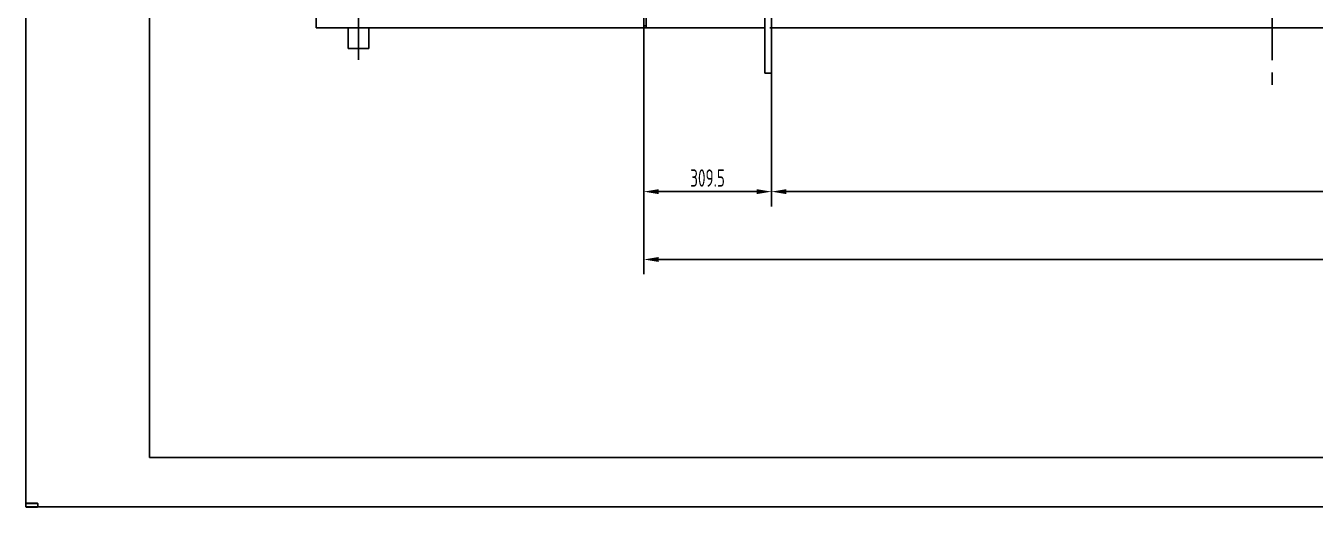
# Model space of a CAD drawing. Header units: millimetres. Extents: x 0 to 10092, y -1 to 7128.
# Drawn here: x 0 to 3126, y -1 to 1166 of the extents above; entities that cross this region are included whole.
import ezdxf

# ---------------------------------------------------------------- set-up
doc = ezdxf.new("R2010")
doc.units = ezdxf.units.MM
doc.header["$LTSCALE"] = 120
doc.linetypes.add('G', pattern=[2, 1.25, -0.25, 0.25, -0.25])
for name, color, linetype in [('01', 7, 'Continuous'), ('02', 1, 'Continuous'), ('05', 4, 'G'), ('08', 1, 'Continuous')]:
    doc.layers.add(name, color=color, linetype=linetype)
doc.styles.get("Standard").update_dxf_attribs({"font": 'isocp', "width": 0.707, "bigfont": 'intecad.shx'})
doc.dimstyles.new('INTE', dxfattribs={"dimscale": 12, "dimtxt": 3.5, "dimasz": 3, "dimexe": 3, "dimexo": 0, "dimgap": 1, "dimtad": 1, "dimdec": 3, "dimdsep": 46, "dimtxsty": 'Standard', "dimcen": 0, "dimclrd": 1, "dimclre": 1, "dimclrt": 3, "dimaunit": 1, "dimadec": 0, "dimazin": 0, "dimtfac": 1, "dimtdec": 3, "dimtmove": 0, "dimatfit": 0, "dimfxl": 3, "dimarcsym": 0})

# ---------------------------------------------------------------- blocks, each defined once
blk = doc.blocks.new('*D105')
at = {"layer": '08', "color": 1, "lineweight": -2}
for p, q in [((1807.3, 1051.4), (1807.3, 728.1)), ((5435.3, 1053), (5435.3, 728.1)), ((1843.3, 764.1), (5399.3, 764.1))]:
    blk.add_line(p, q, dxfattribs=at)
at = {"layer": '08', "color": 1}
for points in [[(1843.3, 770.1), (1843.3, 758.1), (1807.3, 764.1)], [(5399.3, 770.1), (5399.3, 758.1), (5435.3, 764.1)]]:
    blk.add_solid(points, dxfattribs=at)
at = {"layer": 'Defpoints', "color": 0}
for p in [(1807.3, 1051.4), (5435.3, 1053), (5435.3, 764.1)]:
    blk.add_point(p, dxfattribs=at)
at = {"layer": '08', "color": 3, "insert": (3621.3, 797.1), "char_height": 42, "attachment_point": 5}
blk.add_mtext('3628', dxfattribs=at)
blk = doc.blocks.new('*D106')
at = {"layer": '08', "color": 1, "lineweight": -2}
for p, q in [((1497.8, 1165.9), (1497.8, 728.1)), ((1807.3, 955.2), (1807.3, 728.1)), ((1771.3, 764.1), (1533.8, 764.1))]:
    blk.add_line(p, q, dxfattribs=at)
at = {"layer": '08', "color": 1}
for points in [[(1533.8, 770.1), (1533.8, 758.1), (1497.8, 764.1)], [(1771.3, 770.1), (1771.3, 758.1), (1807.3, 764.1)]]:
    blk.add_solid(points, dxfattribs=at)
at = {"layer": 'Defpoints', "color": 0}
for p in [(1497.8, 1165.9), (1807.3, 955.2), (1497.8, 764.1)]:
    blk.add_point(p, dxfattribs=at)
at = {"layer": '08', "color": 3, "insert": (1652.6, 797.1), "char_height": 42, "attachment_point": 5}
blk.add_mtext('309.5', dxfattribs=at)
blk = doc.blocks.new('*D107')
at = {"layer": '08', "color": 1, "lineweight": -2}
for p, q in [((5738.8, 1239.9), (5738.8, 563.7)), ((1497.8, 999.3), (1497.8, 563.7)), ((1533.8, 599.7), (5702.8, 599.7))]:
    blk.add_line(p, q, dxfattribs=at)
at = {"layer": '08', "color": 1}
for points in [[(1533.8, 605.7), (1533.8, 593.7), (1497.8, 599.7)], [(5702.8, 605.7), (5702.8, 593.7), (5738.8, 599.7)]]:
    blk.add_solid(points, dxfattribs=at)
at = {"layer": 'Defpoints', "color": 0}
for p in [(5738.8, 1239.9), (1497.8, 999.3), (5738.8, 599.7)]:
    blk.add_point(p, dxfattribs=at)
at = {"layer": '08', "color": 3, "insert": (3618.3, 632.7), "char_height": 42, "attachment_point": 5}
blk.add_mtext('4241', dxfattribs=at)
blk = doc.blocks.new('*U179')
at = {"layer": '01'}
for p, q in [((0, 8.6), (0.7, 9.3)), ((0, 0), (0, 8.6)), ((0, 8.6), (29.4, 8.6)), ((0.7, -0.7), (0, 0)), ((0, 0), (29.4, 0)), ((0.7, 9.3), (28.7, 9.3)), ((28.7, 9.3), (29.4, 8.6)), ((29.4, 8.6), (29.4, 0)), ((28.7, -0.7), (0.7, -0.7)), ((29.4, 0), (28.7, -0.7))]:
    blk.add_line(p, q, dxfattribs=at)
blk = doc.blocks.new('*U200')
at = {"layer": '01'}
for points in [[(25, 584), (25, 10)], [(25, 10), (831, 10)]]:
    blk.add_lwpolyline(points, dxfattribs=at)
at = {"layer": '02'}
for points in [[(0, 594), (0, 0)], [(0, 0), (841, 0)]]:
    blk.add_lwpolyline(points, dxfattribs=at)

msp = doc.modelspace()

# ---------------------------------------------------------------- linework, layer by layer
at = {"layer": '01', "color": 7, "linetype": 'Continuous'}
for p, q in [((1791.3418, 1801.4099), (1791.3418, 1051.4099)), ((1807.3418, 1801.4099), (1807.3418, 1051.4099)), ((1791.3418, 1160.9136), (703.8418, 1160.9136)), ((1791.3418, 1160.9136), (703.8418, 1160.9136)), ((1503.8418, 1165.9136), (1497.8418, 1165.9136)), ((1503.8418, 1160.9136), (1791.3418, 1160.9136)), ((1503.8418, 1160.9136), (1791.3418, 1160.9136)), ((1803.3418, 1160.9136), (5439.3418, 1160.9136)), ((1803.3418, 1160.9136), (5439.3418, 1160.9136)), ((831.3418, 1110.9136), (781.3418, 1110.9136)), ((1791.3418, 1051.4099), (1803.3418, 1051.4099)), ((1791.3418, 1051.4099), (1807.3418, 1051.4099))]:
    msp.add_line(p, q, dxfattribs=at)
at = {"layer": '01'}
for p, q in [((703.8418, 1160.9136), (703.8418, 1360.9136)), ((1497.8418, 1355.9136), (1497.8418, 1165.9136)), ((1503.8418, 1160.9136), (1503.8418, 1360.9136)), ((781.3418, 1160.9136), (781.3418, 1110.9136)), ((831.3418, 1160.9136), (831.3418, 1110.9136))]:
    msp.add_line(p, q, dxfattribs=at)
at = {"layer": '05', "color": 4, "linetype": 'G'}
msp.add_line((3021.3418, 2672.7571), (3021.3418, 1018.9463), dxfattribs=at)
at = {"layer": '05'}
msp.add_line((806.3418, 1083.7178), (806.3418, 1460.5554), dxfattribs=at)

# ---------------------------------------------------------------- block references
at = {"layer": '01', "xscale": 12, "yscale": 12, "zscale": 12}
msp.add_blockref('*U200', (0, 0), dxfattribs=at)
at = {"layer": '01'}
msp.add_blockref('*U179', (0, 0), dxfattribs=at)

# ---------------------------------------------------------------- dimensions: what is measured, and where the dimension line sits
at = {"layer": '08'}
for base, p1, p2, picture, middle in [((5738.8418, 599.6593), (1497.8418, 999.2855), (5738.8418, 1239.9136), '*D107', (3618.3418, 632.6634)), ((1497.8418, 764.1276), (1807.3418, 955.1896), (1497.8418, 1165.9136), '*D106', (1652.5918, 797.1276)), ((5435.3418, 764.1276), (1807.3418, 1051.4099), (5435.3418, 1053.0254), '*D105', (3621.3418, 797.1318))]:
    dim = msp.add_linear_dim(base=base, p1=p1, p2=p2, dimstyle='INTE', dxfattribs=at)
    dim.commit()
    dim.dimension.update_dxf_attribs({"geometry": picture, "text_midpoint": middle})

doc.saveas('drawing.dxf')
